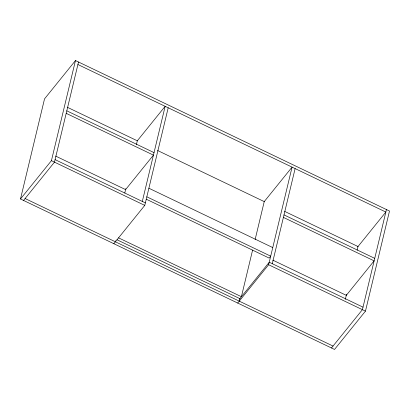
<?xml version="1.0" encoding="UTF-8"?>
<svg xmlns="http://www.w3.org/2000/svg" width="410" height="410" viewBox="0 0 410 410"><rect width="100%" height="100%" fill="white"/><g stroke="black" fill="none" stroke-linecap="round" stroke-linejoin="round"><path stroke-width="0.61" d="M20.5 198.983L44.536 98.866L75.466 60.557L389.5 211.017L365.464 311.134L334.534 349.443L20.5 198.983L51.424 160.674L75.466 60.557M78.515 62.018L54.479 162.14L23.554 200.449M124.778 193.013L125.834 188.6M136.417 144.525L137.314 140.794L165.148 106.318L142.311 201.428M115.384 241.787L115.625 240.788M113.836 243.704L144.766 205.395L168.202 107.779M239.255 301.135L239.855 298.634M241.403 296.717L252.596 250.095M255.133 239.527L264.235 201.607L292.069 167.126L268.637 264.742L237.708 303.051M272.291 263.702L295.123 168.587M345.328 299.377L346.532 294.339M357.115 250.264L358.012 246.533L284.642 211.381M386.445 209.551L362.409 309.673L331.485 347.982M239.517 299.059L269.237 262.241L363.009 307.167M357.73 246.881L385.846 212.052L77.915 64.524M67.414 107.307L137.319 140.799M157.537 150.485L264.419 201.694M66.799 110.828L154.032 152.623M284.007 214.896L374.73 258.361M66.2 113.329L153.432 155.123L125.598 189.604L55.693 156.113M283.407 217.397L374.13 260.862L346.296 295.343L272.799 260.13M148.886 188.231L272.758 247.578M146.826 196.815L270.697 256.163L269.15 258.075L146.431 199.28M55.078 159.633L145.365 202.894M51.424 160.674L144.766 205.395M268.637 264.742L365.464 311.134M118.526 237.846L241.587 296.804M116.983 239.763L240.04 298.721M25.097 198.532L333.028 346.066"/></g></svg>
